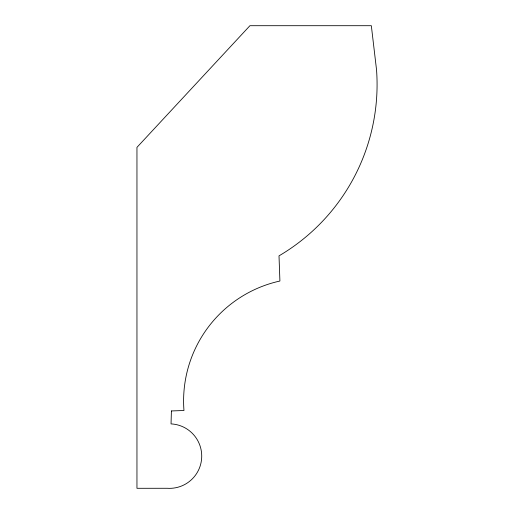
<?xml version="1.0" encoding="UTF-8"?>
<svg xmlns="http://www.w3.org/2000/svg" width="514" height="514" viewBox="0 0 514 514"><rect width="100%" height="100%" fill="white"/><g stroke="black" fill="none" stroke-linecap="round" stroke-linejoin="round"><path stroke-width="0.77" d="M171.413 410.956L171.04 423.902A32.247 32.247 0 0 1 201.668 458.013A32.247 32.247 0 0 1 167.236 488.281L136.955 488.3L136.955 147.37L249.932 25.7L371.333 25.7L376.537 69.833A198.757 198.757 0 0 1 279.006 255.856L279.912 281.029A122.827 122.827 0 0 0 183.967 410.506L171.413 410.956"/></g></svg>
